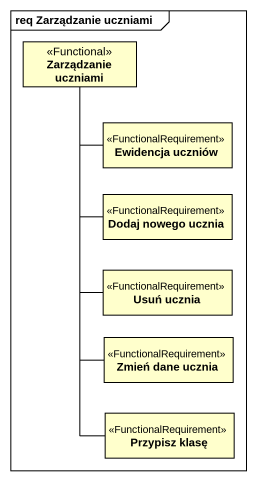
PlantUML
@startuml
mainframe req Zarządzanie uczniami
hide circle
hide empty members
class "Zarządzanie uczniami" as Zarządzanie_uczniami <<Functional>>
class "Ewidencja uczniów" as Ewidencja_uczniów <<FunctionalRequirement>>
class "Dodaj nowego ucznia" as Dodaj_nowego_ucznia <<FunctionalRequirement>>
class "Usuń ucznia" as Usuń_ucznia <<FunctionalRequirement>>
class "Zmień dane ucznia" as Zmień_dane_ucznia <<FunctionalRequirement>>
class "Przypisz klasę" as Przypisz_klasę <<FunctionalRequirement>>
Ewidencja_uczniów -up- Zarządzanie_uczniami
Dodaj_nowego_ucznia -up- Zarządzanie_uczniami
Usuń_ucznia -up- Zarządzanie_uczniami
Zmień_dane_ucznia -up- Zarządzanie_uczniami
Przypisz_klasę -up- Zarządzanie_uczniami
@enduml
